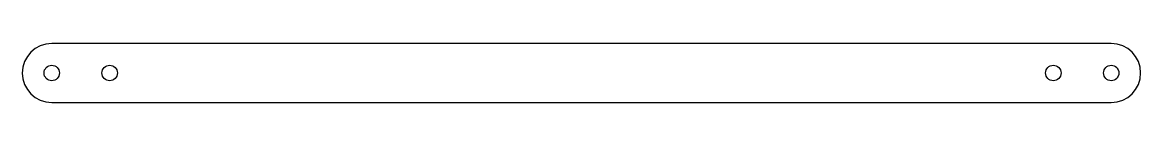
# Model space of a CAD drawing. Header units: millimetres. Extents: x -97 to 97, y -5 to 5.
import ezdxf

# ---------------------------------------------------------------- set-up
doc = ezdxf.new("R2010")
doc.units = ezdxf.units.MM
doc.layers.add('CUTOUTS', color=1, linetype='CONTINUOUS')
doc.layers.add('PERIMETER', color=5, linetype='CONTINUOUS')

msp = doc.modelspace()

# ---------------------------------------------------------------- linework, layer by layer
at = {"layer": 'CUTOUTS'}
for centre in [(-91.45, 0), (-81.45, 0), (81.45, 0), (91.45, 0)]:
    msp.add_circle(centre, 1.33, dxfattribs=at)
at = {"layer": 'PERIMETER'}
for p, q in [((91.45, 5.07), (-91.45, 5.07)), ((-91.45, -5.08), (91.45, -5.08))]:
    msp.add_line(p, q, dxfattribs=at)
for centre, start, end in [((-91.45, 0), 90.0257, 270), ((91.45, 0), -90, 90)]:
    msp.add_arc(centre, 5.08, start, end, dxfattribs=at)

doc.saveas('drawing.dxf')
